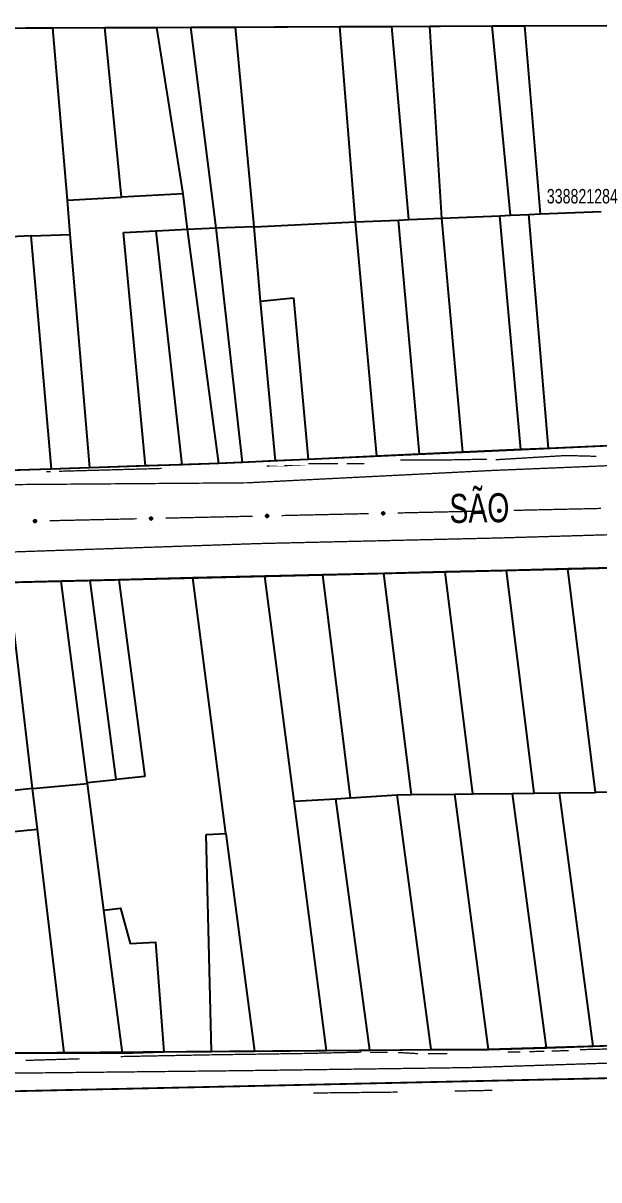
# Model space of a CAD drawing. Extents: x 203614 to 206284, y 4847494 to 4848495.
# Drawn here: x 204464.2 to 204543.6, y 4847542.4 to 4847701.8 of the extents above; entities that cross this region are included whole.
import ezdxf

# ---------------------------------------------------------------- set-up
doc = ezdxf.new("R2010")
doc.units = 0
doc.header["$LTSCALE"] = 1.5
doc.header["$MEASUREMENT"] = 0
doc.linetypes.add('PHANTOMX2', pattern=[5, 2.5, -0.5, 0.5, -0.5, 0.5, -0.5])
for name, color, linetype in [('CD-MALHA-LOTES', 40, 'CONTINUOUS'), ('CD_TXT_QUADRA', 7, 'CONTINUOUS'), ('HD-VALAS-DRENOS', 170, 'CONTINUOUS'), ('LM-LIM-SETOR-FISCAL', 7, 'CONTINUOUS'), ('RU-QUADRAS', 210, 'CONTINUOUS'), ('SV-EIXO-RUA-N-PAV', 6, 'CONTINUOUS'), ('SV-EIXO-RUA-PAV', 20, 'CONTINUOUS'), ('SV-RUA-NAO-PAV-S-GUIA-C-GUIA', 7, 'PHANTOMX2'), ('SV-RUA-PAVIM-S-GUIA-C-GUIA', 7, 'CONTINUOUS'), ('SV-TXT-RUA-PAV-S-GUIA-C-GUIA', 7, 'CONTINUOUS')]:
    doc.layers.add(name, color=color, linetype=linetype)
doc.styles.add('ARIAL', font='ARIAL.TTF')
doc.linetypes.add('Limite', pattern='A,20,-3,[130,ltypeshp.shx,S=6.35,R=0,X=0,Y=0],-3,20', length=46)

msp = doc.modelspace()

# ---------------------------------------------------------------- linework, layer by layer
at = {"layer": 'CD-MALHA-LOTES', "flags": 128}
for points in [[(204459.9, 4847701.07), (204468.32, 4847701.11)], [(204468.32, 4847701.11), (204475.48, 4847701.14)], [(204470.32, 4847677.37), (204468.32, 4847701.11)], [(204475.48, 4847701.14), (204482.66, 4847701.17)], [(204477.78, 4847677.78), (204475.48, 4847701.14)], [(204482.66, 4847701.17), (204487.33, 4847701.19)], [(204486.25, 4847678.23), (204482.66, 4847701.17)], [(204487.33, 4847701.19), (204493.5, 4847701.21)], [(204490.8, 4847673.54), (204487.33, 4847701.19)], [(204493.5, 4847701.21), (204507.88, 4847701.27)], [(204496.04, 4847673.76), (204493.5, 4847701.21)], [(204507.88, 4847701.27), (204515.05, 4847701.3)], [(204510.01, 4847674.37), (204507.88, 4847701.27)], [(204515.05, 4847701.3), (204520.25, 4847701.32)], [(204517.39, 4847674.68), (204515.05, 4847701.3)], [(204520.25, 4847701.32), (204528.86, 4847701.36)], [(204521.92, 4847674.88), (204520.25, 4847701.32)], [(204528.86, 4847701.36), (204533.35, 4847701.37)], [(204531.38, 4847675.29), (204528.86, 4847701.36)], [(204533.35, 4847701.37), (204545.01, 4847701.42)], [(204535.51, 4847675.46), (204533.35, 4847701.37)], [(204470.32, 4847677.37), (204477.78, 4847677.78)], [(204470.72, 4847672.63), (204470.32, 4847677.37)], [(204486.25, 4847678.23), (204477.78, 4847677.78)], [(204486.89, 4847673.36), (204486.25, 4847678.23)], [(204535.51, 4847675.46), (204543.89, 4847675.82)], [(204496.08, 4847673.68), (204510.01, 4847674.37)], [(204510.01, 4847674.37), (204515.93, 4847674.62)], [(204512.97, 4847642.09), (204510.01, 4847674.37)], [(204515.93, 4847674.62), (204517.39, 4847674.68)], [(204518.83, 4847642.36), (204515.93, 4847674.62)], [(204517.39, 4847674.68), (204521.92, 4847674.88)], [(204521.92, 4847674.88), (204529.9, 4847675.22)], [(204524.82, 4847642.63), (204521.92, 4847674.88)], [(204529.9, 4847675.22), (204531.38, 4847675.29)], [(204532.8, 4847643), (204529.9, 4847675.22)], [(204531.38, 4847675.29), (204533.89, 4847675.4)], [(204533.89, 4847675.4), (204535.51, 4847675.46)], [(204536.61, 4847643.17), (204533.89, 4847675.4)], [(204465.33, 4847672.43), (204462.46, 4847672.32)], [(204465.33, 4847672.43), (204470.72, 4847672.63)], [(204468.13, 4847640.33), (204465.33, 4847672.43)], [(204473.43, 4847640.51), (204470.72, 4847672.63)], [(204478.06, 4847672.89), (204482.56, 4847673.13)], [(204481.08, 4847640.76), (204478.06, 4847672.89)], [(204482.56, 4847673.13), (204486.89, 4847673.36)], [(204486.14, 4847640.92), (204482.56, 4847673.13)], [(204486.89, 4847673.36), (204490.8, 4847673.54)], [(204491.21, 4847641.09), (204486.89, 4847673.36)], [(204490.8, 4847673.54), (204496.04, 4847673.76)], [(204494.44, 4847641.24), (204490.8, 4847673.54)], [(204496.93, 4847663.46), (204496.08, 4847673.68)], [(204496.93, 4847663.46), (204501.49, 4847663.92)], [(204499, 4847641.45), (204496.93, 4847663.46)], [(204501.49, 4847663.92), (204503.49, 4847641.65)], [(204518.83, 4847642.36), (204512.97, 4847642.09)], [(204524.82, 4847642.63), (204518.83, 4847642.36)], [(204532.8, 4847643), (204524.82, 4847642.63)], [(204536.61, 4847643.17), (204532.8, 4847643)], [(204546.77, 4847643.63), (204536.61, 4847643.17)], [(204473.43, 4847640.51), (204468.13, 4847640.33)], [(204481.08, 4847640.76), (204473.43, 4847640.51)], [(204486.14, 4847640.92), (204481.08, 4847640.76)], [(204491.21, 4847641.09), (204486.14, 4847640.92)], [(204494.44, 4847641.24), (204491.21, 4847641.09)], [(204499, 4847641.45), (204494.44, 4847641.24)], [(204503.49, 4847641.65), (204499, 4847641.45)], [(204512.97, 4847642.09), (204503.49, 4847641.65)], [(204468.13, 4847640.33), (204458.9, 4847640.03)], [(204530.84, 4847626.37), (204522.39, 4847626.16)], [(204539.29, 4847626.57), (204530.84, 4847626.37)], [(204534.64, 4847595.69), (204530.84, 4847626.37)], [(204547.75, 4847626.78), (204539.29, 4847626.57)], [(204543.09, 4847595.79), (204539.29, 4847626.57)], [(204469.47, 4847624.88), (204462.22, 4847624.7)], [(204465.51, 4847596.34), (204462.22, 4847624.7)], [(204473.44, 4847624.97), (204469.47, 4847624.88)], [(204473.06, 4847597.13), (204469.47, 4847624.88)], [(204477.42, 4847625.07), (204473.44, 4847624.97)], [(204477.03, 4847597.55), (204473.44, 4847624.97)], [(204487.61, 4847625.32), (204477.42, 4847625.07)], [(204477.42, 4847625.07), (204481.01, 4847597.97)], [(204497.54, 4847625.56), (204487.61, 4847625.32)], [(204492.16, 4847590.13), (204487.61, 4847625.32)], [(204505.5, 4847625.75), (204497.54, 4847625.56)], [(204501.57, 4847594.57), (204497.54, 4847625.56)], [(204513.94, 4847625.96), (204505.5, 4847625.75)], [(204509.31, 4847595.05), (204505.5, 4847625.75)], [(204522.39, 4847626.16), (204513.94, 4847625.96)], [(204517.76, 4847595.49), (204513.94, 4847625.96)], [(204526.2, 4847595.59), (204522.39, 4847626.16)], [(204473.06, 4847597.13), (204477.03, 4847597.55)], [(204481.01, 4847597.97), (204477.03, 4847597.55)], [(204465.51, 4847596.34), (204457.8, 4847595.52)], [(204465.51, 4847596.34), (204473.07, 4847597.02)], [(204466.19, 4847590.71), (204465.51, 4847596.34)], [(204473.07, 4847597.02), (204473.06, 4847597.13)], [(204475.35, 4847579.57), (204473.07, 4847597.02)], [(204501.57, 4847594.57), (204507.32, 4847594.92)], [(204506.04, 4847560.23), (204501.57, 4847594.57)], [(204507.32, 4847594.92), (204509.31, 4847595.05)], [(204511.99, 4847560.28), (204507.32, 4847594.92)], [(204509.31, 4847595.05), (204515.78, 4847595.44)], [(204515.78, 4847595.44), (204517.76, 4847595.49)], [(204520.43, 4847560.35), (204515.78, 4847595.44)], [(204517.76, 4847595.49), (204523.72, 4847595.56)], [(204523.72, 4847595.56), (204526.2, 4847595.59)], [(204528.36, 4847560.39), (204523.72, 4847595.56)], [(204526.2, 4847595.59), (204531.66, 4847595.65)], [(204531.66, 4847595.65), (204534.64, 4847595.69)], [(204536.32, 4847560.61), (204531.66, 4847595.65)], [(204534.64, 4847595.69), (204538.12, 4847595.73)], [(204538.12, 4847595.73), (204543.09, 4847595.79)], [(204542.79, 4847560.83), (204538.12, 4847595.73)], [(204546.55, 4847595.83), (204543.09, 4847595.79)], [(204457.7, 4847589.91), (204466.19, 4847590.71)], [(204469.89, 4847559.92), (204466.19, 4847590.71)], [(204489.42, 4847589.99), (204492.16, 4847590.13)], [(204490.18, 4847560.09), (204489.42, 4847589.99)], [(204492.16, 4847590.13), (204496.12, 4847560.14)], [(204475.35, 4847579.57), (204477.62, 4847579.84), (204478.98, 4847574.99), (204482.47, 4847575.14), (204483.61, 4847560.04)], [(204477.92, 4847559.87), (204475.35, 4847579.57)], [(204542.79, 4847560.83), (204551.24, 4847561.12)], [(204461.91, 4847559.85), (204469.89, 4847559.92)], [(204469.89, 4847559.92), (204477.92, 4847559.87)], [(204477.92, 4847559.87), (204483.61, 4847560.04)], [(204483.61, 4847560.04), (204490.18, 4847560.09)], [(204490.18, 4847560.09), (204496.12, 4847560.14)], [(204496.12, 4847560.14), (204506.04, 4847560.23)], [(204506.04, 4847560.23), (204511.99, 4847560.28)], [(204511.99, 4847560.28), (204520.43, 4847560.35)], [(204520.43, 4847560.35), (204528.36, 4847560.39)], [(204528.36, 4847560.39), (204536.32, 4847560.61)], [(204536.32, 4847560.61), (204542.79, 4847560.83)]]:
    msp.add_lwpolyline(points, dxfattribs=at)
at = {"layer": 'HD-VALAS-DRENOS', "const_width": 0.18, "flags": 128}
for points in [[(204543.23, 4847642.08), (204539.03, 4847642.19), (204529.32, 4847641.61)], [(204500.22, 4847640.82), (204500.46, 4847640.81), (204497.79, 4847640.76)], [(204507.61, 4847641.07), (204503.52, 4847641.05)], [(204511.24, 4847641.07), (204508.82, 4847641.07)], [(204528.12, 4847641.68), (204521.95, 4847641.57), (204516.21, 4847641.57)], [(204468.02, 4847639.97), (204467.41, 4847639.97)], [(204483.32, 4847640.41), (204469.16, 4847640.02)], [(204510.84, 4847560.01), (204503.4, 4847559.83), (204489.55, 4847559.63), (204477.64, 4847559.4)], [(204514.45, 4847560), (204512.03, 4847560)], [(204518.62, 4847559.8), (204515.88, 4847559.96)], [(204522.68, 4847559.78), (204520.02, 4847559.79)], [(204532.72, 4847560.04), (204530.99, 4847560.02)], [(204536.06, 4847560.14), (204533.96, 4847560.07)], [(204539.41, 4847560.23), (204537.07, 4847560.15)], [(204548.67, 4847560.53), (204540.94, 4847560.35)], [(204472.01, 4847559.09), (204464.58, 4847558.87)]]:
    msp.add_lwpolyline(points, dxfattribs=at)
at = {"layer": 'LM-LIM-SETOR-FISCAL', "linetype": 'Limite', "ltscale": 0.1, "const_width": 0.25}
msp.add_lwpolyline([(204221.1, 4847542.54), (204302.25, 4847551.62), (204365.793187, 4847552.497693), (205446.22, 4847576.17)], dxfattribs=at)
at = {"layer": 'RU-QUADRAS', "color": 6, "linetype": 'Continuous'}
msp.add_lwpolyline([(204441.69, 4847701), (204624.62, 4847701.75), (204631.92, 4847675.47), (204636.96, 4847653.38), (204638.65, 4847647.74), (204491.21, 4847641.09), (204447.27, 4847639.64)], close=True, dxfattribs=at)
msp.add_lwpolyline([(204448.27, 4847624.36), (204636.97, 4847628.94), (204644.03, 4847629.45), (204659.21, 4847566.26), (204626.49, 4847563.29), (204528.36, 4847560.39), (204456.93, 4847559.81, -0.0136644506)], format="xyb", close=True, dxfattribs=at)
at = {"layer": 'SV-EIXO-RUA-N-PAV', "const_width": 0.18, "flags": 128}
for points in [[(204499.847547, 4847633.921306), (204511.844565, 4847634.188789)], [(204515.843572, 4847634.277949), (204527.84059, 4847634.545432)], [(204531.839596, 4847634.634593), (204543.836615, 4847634.902075)], [(204467.855498, 4847633.20802), (204479.852516, 4847633.475502)], [(204483.851522, 4847633.564663), (204495.848541, 4847633.832145)]]:
    msp.add_lwpolyline(points, dxfattribs=at)
at = {"layer": 'SV-EIXO-RUA-N-PAV', "flags": 128}
for points in [[(204513.69797, 4847634.34022), (204513.73127, 4847634.376041), (204513.767214, 4847634.400018), (204513.80295, 4847634.411387), (204513.837148, 4847634.4132), (204513.872343, 4847634.411114), (204513.907363, 4847634.401182), (204513.94379, 4847634.381549), (204513.979958, 4847634.348397), (204514.0021, 4847634.309961), (204514.015121, 4847634.275523), (204514.019064, 4847634.239972), (204514.016465, 4847634.205815), (204514.004945, 4847634.16978), (204513.984689, 4847634.133059), (204513.950473, 4847634.097498), (204513.915073, 4847634.074233), (204513.880219, 4847634.064143), (204513.844454, 4847634.060405), (204513.808548, 4847634.062965), (204513.774227, 4847634.072913), (204513.737292, 4847634.093375), (204513.70264, 4847634.127611), (204513.679033, 4847634.162653), (204513.668457, 4847634.197356), (204513.66557, 4847634.232651), (204513.667233, 4847634.267976), (204513.675751, 4847634.303595), (204513.69797, 4847634.34022)], [(204529.693995, 4847634.696863), (204529.727294, 4847634.732684), (204529.763239, 4847634.756661), (204529.798974, 4847634.768031), (204529.833172, 4847634.769843), (204529.868368, 4847634.767757), (204529.903388, 4847634.757825), (204529.939814, 4847634.738192), (204529.975982, 4847634.70504), (204529.998125, 4847634.666604), (204530.011146, 4847634.632166), (204530.015089, 4847634.596615), (204530.01249, 4847634.562459), (204530.00097, 4847634.526423), (204529.980714, 4847634.489702), (204529.946498, 4847634.454141), (204529.911098, 4847634.430876), (204529.876244, 4847634.420787), (204529.840478, 4847634.417048), (204529.804572, 4847634.419609), (204529.770252, 4847634.429556), (204529.733317, 4847634.450018), (204529.698665, 4847634.484254), (204529.675058, 4847634.519297), (204529.664482, 4847634.553999), (204529.661594, 4847634.589294), (204529.663257, 4847634.62462), (204529.671776, 4847634.660238), (204529.693995, 4847634.696863)], [(204465.709896, 4847633.27029), (204465.743196, 4847633.306111), (204465.77914, 4847633.330088), (204465.814876, 4847633.341457), (204465.849074, 4847633.34327), (204465.884269, 4847633.341184), (204465.919289, 4847633.331252), (204465.955716, 4847633.311619), (204465.991884, 4847633.278467), (204466.014026, 4847633.240031), (204466.027047, 4847633.205593), (204466.03099, 4847633.170042), (204466.028391, 4847633.135886), (204466.016871, 4847633.09985), (204465.996615, 4847633.063129), (204465.962399, 4847633.027568), (204465.926999, 4847633.004303), (204465.892145, 4847632.994214), (204465.856379, 4847632.990475), (204465.820473, 4847632.993036), (204465.786153, 4847633.002983), (204465.749218, 4847633.023445), (204465.714566, 4847633.057681), (204465.690959, 4847633.092724), (204465.680383, 4847633.127426), (204465.677496, 4847633.162721), (204465.679159, 4847633.198047), (204465.687677, 4847633.233665), (204465.709896, 4847633.27029)], [(204481.705921, 4847633.626933), (204481.73922, 4847633.662754), (204481.775165, 4847633.686731), (204481.8109, 4847633.698101), (204481.845098, 4847633.699913), (204481.880294, 4847633.697827), (204481.915314, 4847633.687896), (204481.95174, 4847633.668263), (204481.987908, 4847633.635111), (204482.010051, 4847633.596675), (204482.023072, 4847633.562236), (204482.027015, 4847633.526685), (204482.024416, 4847633.492529), (204482.012896, 4847633.456493), (204481.99264, 4847633.419773), (204481.958424, 4847633.384211), (204481.923023, 4847633.360946), (204481.88817, 4847633.350857), (204481.852404, 4847633.347119), (204481.816498, 4847633.349679), (204481.782178, 4847633.359626), (204481.745243, 4847633.380088), (204481.710591, 4847633.414324), (204481.686984, 4847633.449367), (204481.676408, 4847633.48407), (204481.67352, 4847633.519364), (204481.675183, 4847633.55469), (204481.683701, 4847633.590309), (204481.705921, 4847633.626933)], [(204497.701945, 4847633.983576), (204497.735245, 4847634.019397), (204497.77119, 4847634.043375), (204497.806925, 4847634.054744), (204497.841123, 4847634.056557), (204497.876318, 4847634.054471), (204497.911338, 4847634.044539), (204497.947765, 4847634.024906), (204497.983933, 4847633.991754), (204498.006075, 4847633.953318), (204498.019096, 4847633.91888), (204498.02304, 4847633.883329), (204498.02044, 4847633.849172), (204498.008921, 4847633.813136), (204497.988664, 4847633.776416), (204497.954448, 4847633.740854), (204497.919048, 4847633.717589), (204497.884194, 4847633.7075), (204497.848429, 4847633.703762), (204497.812523, 4847633.706322), (204497.778203, 4847633.71627), (204497.741267, 4847633.736731), (204497.706616, 4847633.770968), (204497.683009, 4847633.80601), (204497.672432, 4847633.840713), (204497.669545, 4847633.876007), (204497.671208, 4847633.911333), (204497.679726, 4847633.946952), (204497.701945, 4847633.983576)]]:
    msp.add_lwpolyline(points, close=True, dxfattribs=at)
for points in [[(204513.66557, 4847634.232651), (204514.015121, 4847634.275523)], [(204513.667233, 4847634.267976), (204514.0021, 4847634.309961)], [(204513.668457, 4847634.197356), (204514.019064, 4847634.239972)], [(204513.66962, 4847634.21463), (204514.015393, 4847634.255096)], [(204513.670163, 4847634.251493), (204514.003597, 4847634.294414)], [(204513.675751, 4847634.303595), (204513.979958, 4847634.348397)], [(204513.676224, 4847634.28575), (204513.986436, 4847634.329518)], [(204513.677232, 4847634.179313), (204514.014759, 4847634.222325)], [(204513.679033, 4847634.162653), (204514.016465, 4847634.205815)], [(204513.687741, 4847634.320128), (204513.958392, 4847634.363014)], [(204513.693029, 4847634.144179), (204514.006, 4847634.186643)], [(204513.69797, 4847634.34022), (204513.94379, 4847634.381549)], [(204513.70264, 4847634.127611), (204514.004945, 4847634.16978)], [(204513.716901, 4847634.358995), (204513.918192, 4847634.39078)], [(204513.723771, 4847634.112108), (204513.991785, 4847634.15084)], [(204513.73127, 4847634.376041), (204513.907363, 4847634.401182)], [(204513.737292, 4847634.093375), (204513.984689, 4847634.133059)], [(204513.751701, 4847634.389797), (204513.881025, 4847634.404964)], [(204513.767214, 4847634.400018), (204513.872343, 4847634.411114)], [(204529.661594, 4847634.589294), (204530.011146, 4847634.632166)], [(204529.663257, 4847634.62462), (204529.998125, 4847634.666604)], [(204529.664482, 4847634.553999), (204530.015089, 4847634.596615)], [(204529.665645, 4847634.571273), (204530.011418, 4847634.611739)], [(204529.666188, 4847634.608137), (204529.999622, 4847634.651057)], [(204529.671776, 4847634.660238), (204529.975982, 4847634.70504)], [(204529.672248, 4847634.642393), (204529.982461, 4847634.686161)], [(204529.673257, 4847634.535956), (204530.010783, 4847634.578968)], [(204529.675058, 4847634.519297), (204530.01249, 4847634.562459)], [(204529.683766, 4847634.676772), (204529.954417, 4847634.719657)], [(204529.689054, 4847634.500822), (204530.002025, 4847634.543287)], [(204529.693995, 4847634.696863), (204529.939814, 4847634.738192)], [(204529.698665, 4847634.484254), (204530.00097, 4847634.526423)], [(204529.712926, 4847634.715638), (204529.914217, 4847634.747423)], [(204529.719796, 4847634.468751), (204529.98781, 4847634.507483)], [(204529.727294, 4847634.732684), (204529.903388, 4847634.757825)], [(204529.733317, 4847634.450018), (204529.980714, 4847634.489702)], [(204529.747726, 4847634.746441), (204529.877049, 4847634.761608)], [(204529.757237, 4847634.442289), (204529.95586, 4847634.471285)], [(204529.763239, 4847634.756661), (204529.868368, 4847634.767757)], [(204529.770252, 4847634.429556), (204529.946498, 4847634.454141)], [(204529.791737, 4847634.425315), (204529.922394, 4847634.441876)], [(204529.804572, 4847634.419609), (204529.911098, 4847634.430876)], [(204465.677496, 4847633.162721), (204466.027047, 4847633.205593)], [(204465.679159, 4847633.198047), (204466.014026, 4847633.240031)], [(204465.680383, 4847633.127426), (204466.03099, 4847633.170042)], [(204465.681546, 4847633.1447), (204466.027319, 4847633.185166)], [(204465.682089, 4847633.181563), (204466.015523, 4847633.224484)], [(204465.687677, 4847633.233665), (204465.991884, 4847633.278467)], [(204465.68815, 4847633.21582), (204465.998362, 4847633.259588)], [(204465.689158, 4847633.109383), (204466.026685, 4847633.152395)], [(204465.690959, 4847633.092724), (204466.028391, 4847633.135886)], [(204465.699667, 4847633.250198), (204465.970318, 4847633.293084)], [(204465.704955, 4847633.074249), (204466.017926, 4847633.116714)], [(204465.709896, 4847633.27029), (204465.955716, 4847633.311619)], [(204465.714566, 4847633.057681), (204466.016871, 4847633.09985)], [(204465.728827, 4847633.289065), (204465.930118, 4847633.32085)], [(204465.735697, 4847633.042178), (204466.003711, 4847633.08091)], [(204465.743196, 4847633.306111), (204465.919289, 4847633.331252)], [(204465.749218, 4847633.023445), (204465.996615, 4847633.063129)], [(204465.763627, 4847633.319868), (204465.892951, 4847633.335035)], [(204465.773138, 4847633.015715), (204465.971761, 4847633.044711)], [(204465.77914, 4847633.330088), (204465.884269, 4847633.341184)], [(204465.786153, 4847633.002983), (204465.962399, 4847633.027568)], [(204465.807638, 4847632.998741), (204465.938295, 4847633.015303)], [(204465.820473, 4847632.993036), (204465.926999, 4847633.004303)], [(204481.67352, 4847633.519364), (204482.023072, 4847633.562236)], [(204481.675183, 4847633.55469), (204482.010051, 4847633.596675)], [(204481.676408, 4847633.48407), (204482.027015, 4847633.526685)], [(204481.677571, 4847633.501343), (204482.023344, 4847633.541809)], [(204481.678114, 4847633.538207), (204482.011548, 4847633.581127)], [(204481.683701, 4847633.590309), (204481.987908, 4847633.635111)], [(204481.684174, 4847633.572463), (204481.994387, 4847633.616231)], [(204481.685183, 4847633.466027), (204482.022709, 4847633.509038)], [(204481.686984, 4847633.449367), (204482.024416, 4847633.492529)], [(204481.695692, 4847633.606842), (204481.966343, 4847633.649727)], [(204481.700979, 4847633.430892), (204482.013951, 4847633.473357)], [(204481.705921, 4847633.626933), (204481.95174, 4847633.668263)], [(204481.710591, 4847633.414324), (204482.012896, 4847633.456493)], [(204481.724852, 4847633.645708), (204481.926143, 4847633.677493)], [(204481.731721, 4847633.398821), (204481.999736, 4847633.437553)], [(204481.73922, 4847633.662754), (204481.915314, 4847633.687896)], [(204481.745243, 4847633.380088), (204481.99264, 4847633.419773)], [(204481.759652, 4847633.676511), (204481.888975, 4847633.691678)], [(204481.769163, 4847633.372359), (204481.967786, 4847633.401355)], [(204481.775165, 4847633.686731), (204481.880294, 4847633.697827)], [(204481.782178, 4847633.359626), (204481.958424, 4847633.384211)], [(204481.803663, 4847633.355385), (204481.93432, 4847633.371946)], [(204481.816498, 4847633.349679), (204481.923023, 4847633.360946)], [(204497.669545, 4847633.876007), (204498.019096, 4847633.91888)], [(204497.671208, 4847633.911333), (204498.006075, 4847633.953318)], [(204497.672432, 4847633.840713), (204498.02304, 4847633.883329)], [(204497.673596, 4847633.857987), (204498.019368, 4847633.898453)], [(204497.674139, 4847633.89485), (204498.007573, 4847633.937771)], [(204497.679726, 4847633.946952), (204497.983933, 4847633.991754)], [(204497.680199, 4847633.929107), (204497.990412, 4847633.972874)], [(204497.681207, 4847633.82267), (204498.018734, 4847633.865682)], [(204497.683009, 4847633.80601), (204498.02044, 4847633.849172)], [(204497.691716, 4847633.963485), (204497.962368, 4847634.006371)], [(204497.697004, 4847633.787536), (204498.009976, 4847633.83)], [(204497.701945, 4847633.983576), (204497.947765, 4847634.024906)], [(204497.706616, 4847633.770968), (204498.008921, 4847633.813136)], [(204497.720877, 4847634.002351), (204497.922168, 4847634.034136)], [(204497.727746, 4847633.755464), (204497.99576, 4847633.794197)], [(204497.735245, 4847634.019397), (204497.911338, 4847634.044539)], [(204497.741267, 4847633.736731), (204497.988664, 4847633.776416)], [(204497.755676, 4847634.033154), (204497.885, 4847634.048321)], [(204497.765187, 4847633.729002), (204497.963811, 4847633.757998)], [(204497.77119, 4847634.043375), (204497.876318, 4847634.054471)], [(204497.778203, 4847633.71627), (204497.954448, 4847633.740854)], [(204497.799687, 4847633.712028), (204497.930345, 4847633.72859)], [(204497.812523, 4847633.706322), (204497.919048, 4847633.717589)], [(204513.761212, 4847634.085645), (204513.959835, 4847634.114641)], [(204513.774227, 4847634.072913), (204513.950473, 4847634.097498)], [(204513.795712, 4847634.068671), (204513.92637, 4847634.085233)], [(204513.808548, 4847634.062965), (204513.915073, 4847634.074233)]]:
    msp.add_lwpolyline(points, dxfattribs=at)
at = {"layer": 'SV-EIXO-RUA-PAV', "const_width": 0.18, "flags": 128}
for points in [[(204504.204179, 4847554.38), (204515.20356, 4847554.496727)], [(204515.20356, 4847554.496727), (204515.813258, 4847554.503188)], [(204523.700461, 4847554.641333), (204528.699383, 4847554.745161)], [(204528.699383, 4847554.745161), (204528.869902, 4847554.748698)]]:
    msp.add_lwpolyline(points, dxfattribs=at)
at = {"layer": 'SV-RUA-NAO-PAV-S-GUIA-C-GUIA', "const_width": 0.18, "flags": 128}
for points in [[(204446.04, 4847638.06), (204495.08, 4847638.43), (204528.61, 4847640.12), (204564.46, 4847641.6), (204615.56, 4847642.95), (204636.97, 4847643.79)], [(204636.97, 4847634.67), (204614.17, 4847634.03), (204564.38, 4847631.85), (204529.69, 4847630.83), (204496.61, 4847630.06), (204446.74, 4847628.36)]]:
    msp.add_lwpolyline(points, dxfattribs=at)
at = {"layer": 'SV-RUA-PAVIM-S-GUIA-C-GUIA', "const_width": 0.18, "flags": 128}
msp.add_lwpolyline([(204456.27, 4847557.04), (204493.89, 4847557.45), (204525.66, 4847557.88), (204562.82, 4847559.07), (204596.16, 4847560.01), (204636.97, 4847561.05)], dxfattribs=at)

# ---------------------------------------------------------------- texts
at = {"layer": 'CD_TXT_QUADRA', "style": 'ARIAL', "width": 0.7}
msp.add_text('338821284', height=2, dxfattribs=at).set_placement((204536.39, 4847676.91))
at = {"layer": 'SV-TXT-RUA-PAV-S-GUIA-C-GUIA', "style": 'ARIAL', "width": 0.7}
msp.add_text('SÃO', height=4, rotation=1, dxfattribs=at).set_placement((204523, 4847632.88))

doc.saveas('drawing.dxf')
